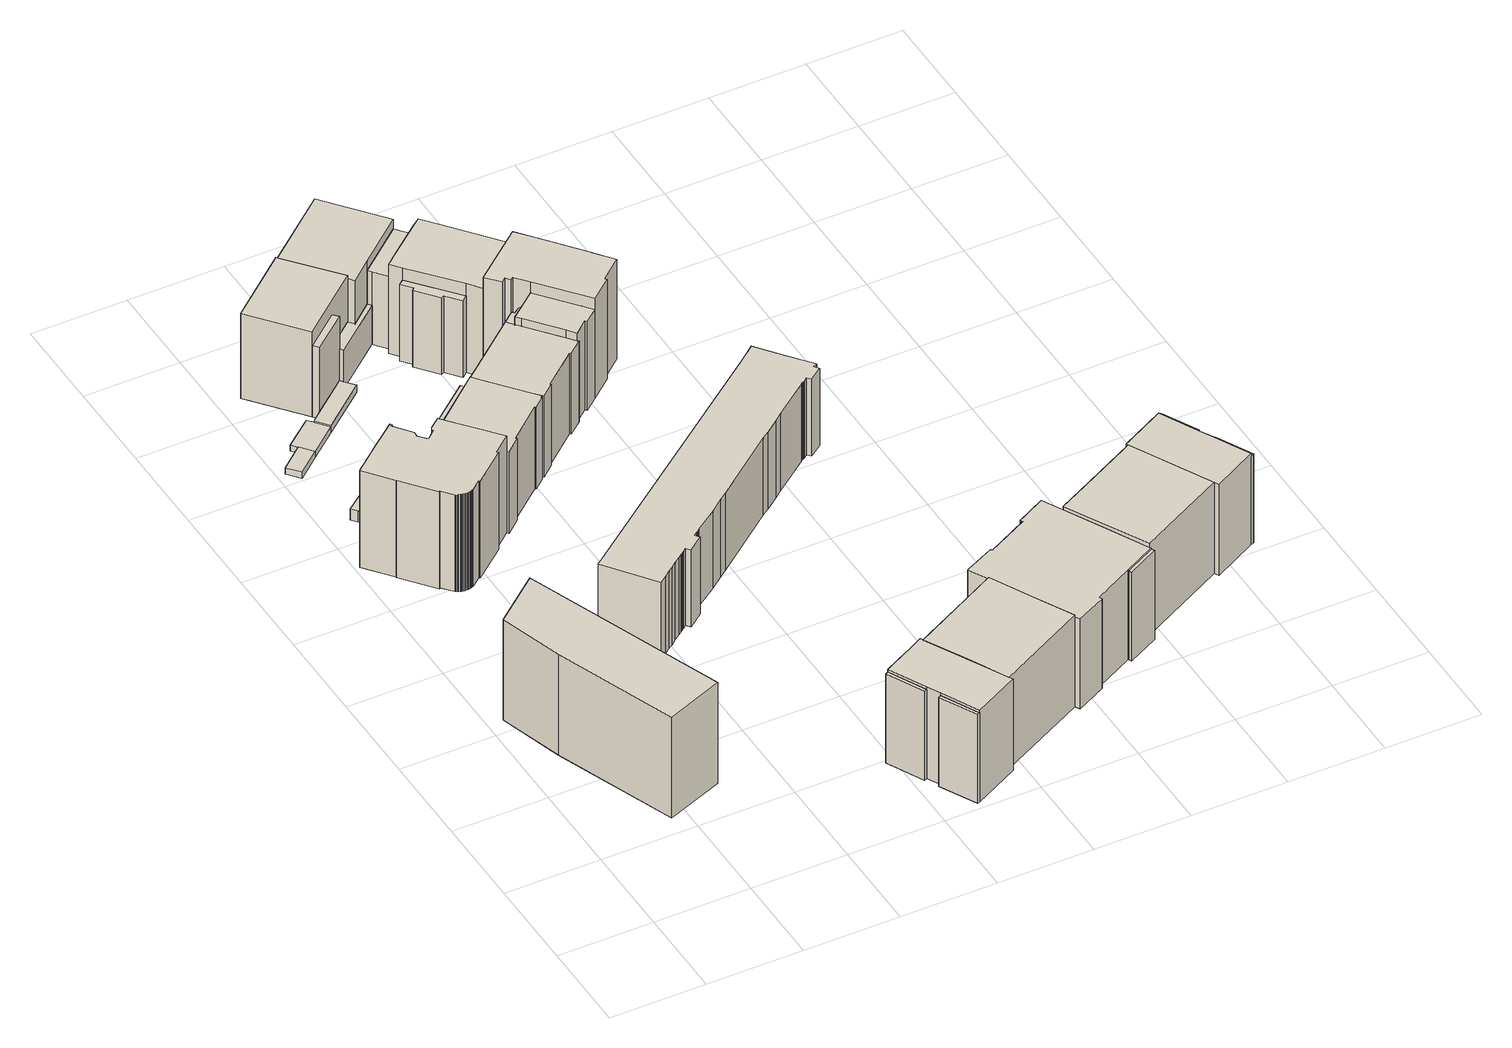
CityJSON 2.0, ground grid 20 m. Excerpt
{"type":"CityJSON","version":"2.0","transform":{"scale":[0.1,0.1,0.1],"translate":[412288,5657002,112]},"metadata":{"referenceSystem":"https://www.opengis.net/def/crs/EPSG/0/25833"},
"CityObjects":{
"building1":{"type":"Building","attributes":{"name":"Landespolizeipräsidium","Dachtyp_tdc":"tdcPolyFlatRoof","Gemeindeschluessel":14612000,"Dachneigung":0,"QualitaetDacherkennung":48,"Geometrietyp2DReferenz":"3000","measuredHeight":23.71,"function":"31001_3071","roofType":"1000"},"geometry":[{"type":"Solid","lod":"1","boundaries":[[[[0,1,2,3,4]],[[5,6,7,8,9]],[[4,6,5,0]],[[3,7,6,4]],[[2,8,7,3]],[[1,9,8,2]],[[0,5,9,1]]]]}]},
"building2":{"type":"Building","attributes":{"Dachtyp_tdc":"tdcPolyFlatRoof","Gemeindeschluessel":14612000,"Dachneigung":0,"QualitaetDacherkennung":68,"Geometrietyp2DReferenz":"3000","measuredHeight":2.59,"function":"31001_9998","roofType":"1000"},"geometry":[{"type":"Solid","lod":"1","boundaries":[[[[10,11,12,13,14,15]],[[16,17,18,19,20,21]],[[15,17,16,10]],[[14,18,17,15]],[[13,19,18,14]],[[12,20,19,13]],[[11,21,20,12]],[[10,16,21,11]]]]}]},
"building3":{"type":"Building","attributes":{"Dachtyp_tdc":"tdcPolyFlatRoof","Gemeindeschluessel":14612000,"Dachneigung":0,"QualitaetDacherkennung":41,"Geometrietyp2DReferenz":"3000","measuredHeight":22.86,"function":"31001_9998","roofType":"1000"},"geometry":[{"type":"Solid","lod":"1","boundaries":[[[[22,23,24,25,26,27,28,29,30,31,32,33,34,35,36,37,38,39,40,41,42,43,44,45,46,47,48,49,50,51,52,53,54,55,56,57,58,59,60,61,62]],[[63,64,65,66,67,68,69,70,71,72,73,74,75,76,77,78,79,80,81,82,83,84,85,86,87,88,89,90,91,92,93,94,95,96,97,98,99,100,101,102,103]],[[62,64,63,22]],[[61,65,64,62]],[[60,66,65,61]],[[59,67,66,60]],[[58,68,67,59]],[[57,69,68,58]],[[56,70,69,57]],[[55,71,70,56]],[[54,72,71,55]],[[53,73,72,54]],[[52,74,73,53]],[[51,75,74,52]],[[50,76,75,51]],[[49,77,76,50]],[[48,78,77,49]],[[47,79,78,48]],[[46,80,79,47]],[[45,81,80,46]],[[44,82,81,45]],[[43,83,82,44]],[[42,84,83,43]],[[41,85,84,42]],[[40,86,85,41]],[[39,87,86,40]],[[38,88,87,39]],[[37,89,88,38]],[[36,90,89,37]],[[35,91,90,36]],[[34,92,91,35]],[[33,93,92,34]],[[32,94,93,33]],[[31,95,94,32]],[[30,96,95,31]],[[29,97,96,30]],[[28,98,97,29]],[[27,99,98,28]],[[26,100,99,27]],[[25,101,100,26]],[[24,102,101,25]],[[23,103,102,24]],[[22,63,103,23]]]]}]},
"building4":{"type":"Building","attributes":{"Gemeindeschluessel":14612000,"Geometrietyp2DReferenz":"3000","function":"31001_9998","roofType":"9999"},"children":["building4-1","building4-2","building4-3","building4-4"]},
"building4-1":{"type":"BuildingPart","attributes":{"Dachtyp_tdc":"tdcFreeFormRoof","Dachneigung":36.35,"QualitaetDacherkennung":16,"Geometrietyp2DReferenz":"3000","measuredHeight":2.12,"roofType":"5000"},"parents":["building4"],"geometry":[{"type":"Solid","lod":"1","boundaries":[[[[104,105,106,107]],[[108,109,110,111]],[[107,109,108,104]],[[106,110,109,107]],[[105,111,110,106]],[[104,108,111,105]]]]}]},
"building4-2":{"type":"BuildingPart","attributes":{"Dachtyp_tdc":"tdcFreeFormRoof","Dachneigung":33.64,"QualitaetDacherkennung":14,"Geometrietyp2DReferenz":"3000","measuredHeight":2.24,"roofType":"5000"},"parents":["building4"],"geometry":[{"type":"Solid","lod":"1","boundaries":[[[[112,113,114,115,116,117]],[[118,119,120,121,122,123]],[[117,119,118,112]],[[116,120,119,117]],[[115,121,120,116]],[[114,122,121,115]],[[113,123,122,114]],[[112,118,123,113]]]]}]},
"building4-3":{"type":"BuildingPart","attributes":{"Dachtyp_tdc":"tdcFreeFormRoof","Dachneigung":41.07,"QualitaetDacherkennung":1,"Geometrietyp2DReferenz":"3000","measuredHeight":14.2,"roofType":"5000"},"parents":["building4"],"geometry":[{"type":"Solid","lod":"1","boundaries":[[[[124,125,126,127,128,129,130]],[[123,122,131,132,133,134,135]],[[130,122,123,124]],[[129,131,122,130]],[[128,132,131,129]],[[127,133,132,128]],[[126,134,133,127]],[[125,135,134,126]],[[124,123,135,125]]]]}]},
"building4-4":{"type":"BuildingPart","attributes":{"Dachtyp_tdc":"tdcFreeFormRoof","Dachneigung":30.97,"QualitaetDacherkennung":17,"Geometrietyp2DReferenz":"3000","measuredHeight":2.11,"roofType":"5000"},"parents":["building4"],"geometry":[{"type":"Solid","lod":"1","boundaries":[[[[136,137,138,139,140,141]],[[108,111,142,143,120,119]],[[141,111,108,136]],[[140,142,111,141]],[[139,143,142,140]],[[138,120,143,139]],[[137,119,120,138]],[[136,108,119,137]]]]}]},
"building5":{"type":"Building","attributes":{"Gemeindeschluessel":14612000,"Geometrietyp2DReferenz":"3000","function":"31001_9998","roofType":"9999"},"children":["building5-1","building5-2"]},
"building5-1":{"type":"BuildingPart","attributes":{"Dachtyp_tdc":"tdcGableRoof","Dachneigung":10.01,"QualitaetDacherkennung":44,"Geometrietyp2DReferenz":"3000","measuredHeight":21.44,"roofType":"3100"},"parents":["building5"],"geometry":[{"type":"Solid","lod":"1","boundaries":[[[[144,145,146,147]],[[148,149,150,151]],[[147,149,148,144]],[[146,150,149,147]],[[145,151,150,146]],[[144,148,151,145]]]]}]},
"building5-2":{"type":"BuildingPart","attributes":{"Dachtyp_tdc":"tdcPolyFlatRoof","Dachneigung":0,"QualitaetDacherkennung":32,"Geometrietyp2DReferenz":"3000","measuredHeight":16.95,"roofType":"1000"},"parents":["building5"],"geometry":[{"type":"Solid","lod":"1","boundaries":[[[[152,153,154,155]],[[156,157,151,158]],[[155,157,156,152]],[[154,151,157,155]],[[153,158,151,154]],[[152,156,158,153]]]]}]},
"building6":{"type":"Building","attributes":{"Gemeindeschluessel":14612000,"Geometrietyp2DReferenz":"3000","function":"31001_9998","roofType":"9999"},"children":["building6-1","building6-2"]},
"building6-1":{"type":"BuildingPart","attributes":{"Dachtyp_tdc":"tdcCutGableRoof","Dachneigung":0.228,"QualitaetDacherkennung":59,"Geometrietyp2DReferenz":"3000","measuredHeight":22.43,"roofType":"9999"},"parents":["building6"],"geometry":[{"type":"Solid","lod":"1","boundaries":[[[[159,160,161,162,163,164,165,166,167,168,169,170,171,172,173,174,175,176]],[[177,178,179,180,181,182,183,184,185,186,187,188,189,190,191,192,193,194]],[[176,178,177,159]],[[175,179,178,176]],[[174,180,179,175]],[[173,181,180,174]],[[172,182,181,173]],[[171,183,182,172]],[[170,184,183,171]],[[169,185,184,170]],[[168,186,185,169]],[[167,187,186,168]],[[166,188,187,167]],[[165,189,188,166]],[[164,190,189,165]],[[163,191,190,164]],[[162,192,191,163]],[[161,193,192,162]],[[160,194,193,161]],[[159,177,194,160]]]]}]},
"building6-2":{"type":"BuildingPart","attributes":{"Dachtyp_tdc":"tdcFreeFormRoof","Dachneigung":81.15,"QualitaetDacherkennung":18,"Geometrietyp2DReferenz":"3000","measuredHeight":20.55,"roofType":"5000"},"parents":["building6"],"geometry":[{"type":"Solid","lod":"1","boundaries":[[[[195,196,197,198]],[[190,199,200,191]],[[198,199,190,195]],[[197,200,199,198]],[[196,191,200,197]],[[195,190,191,196]]]]}]},
"building7":{"type":"Building","attributes":{"Gemeindeschluessel":14612000,"Geometrietyp2DReferenz":"3000","function":"31001_9998","roofType":"9999"},"children":["building7-1","building7-2"]},
"building7-1":{"type":"BuildingPart","attributes":{"Dachtyp_tdc":"tdcFreeFormRoof","Dachneigung":81.44,"QualitaetDacherkennung":24,"Geometrietyp2DReferenz":"3000","measuredHeight":19.97,"roofType":"5000"},"parents":["building7"],"geometry":[{"type":"MultiSurface","lod":"1","boundaries":[[[201,202,203,204,205,204,206,207]],[[208,209,210,211,212,211,213,214]],[[207,209,208,201]],[[206,210,209,207]],[[204,211,210,206]],[[205,212,211,204]],[[203,213,211,204]],[[202,214,213,203]],[[201,208,214,202]]]}]},
"building7-2":{"type":"BuildingPart","attributes":{"Dachtyp_tdc":"tdcCutGableRoof","Dachneigung":4.18,"QualitaetDacherkennung":45,"Geometrietyp2DReferenz":"3000","measuredHeight":22.36,"roofType":"9999"},"parents":["building7"],"geometry":[{"type":"Solid","lod":"1","boundaries":[[[[215,216,217,218,219,220,221,222,223,224,225,226,227,228,229,230,231]],[[232,233,234,235,236,237,238,239,177,240,241,192,213,212,242,243,244]],[[231,233,232,215]],[[230,234,233,231]],[[229,235,234,230]],[[228,236,235,229]],[[227,237,236,228]],[[226,238,237,227]],[[225,239,238,226]],[[224,177,239,225]],[[223,240,177,224]],[[222,241,240,223]],[[221,192,241,222]],[[220,213,192,221]],[[219,212,213,220]],[[218,242,212,219]],[[217,243,242,218]],[[216,244,243,217]],[[215,232,244,216]]]]}]},
"building8":{"type":"Building","attributes":{"Gemeindeschluessel":14612000,"Geometrietyp2DReferenz":"3000","function":"31001_9998","roofType":"9999"},"children":["building8-1","building8-2"]},
"building8-1":{"type":"BuildingPart","attributes":{"Dachtyp_tdc":"tdcPolyFlatRoof","Dachneigung":0,"QualitaetDacherkennung":64,"Geometrietyp2DReferenz":"3000","measuredHeight":17.24,"roofType":"1000"},"parents":["building8"],"geometry":[{"type":"Solid","lod":"1","boundaries":[[[[245,246,247,248,249]],[[250,251,252,253,254]],[[249,251,250,245]],[[248,252,251,249]],[[247,253,252,248]],[[246,254,253,247]],[[245,250,254,246]]]]}]},
"building8-2":{"type":"BuildingPart","attributes":{"Dachtyp_tdc":"tdcGableRoof","Dachneigung":29.16,"QualitaetDacherkennung":16,"Geometrietyp2DReferenz":"3000","measuredHeight":22.48,"roofType":"3100"},"parents":["building8"],"geometry":[{"type":"Solid","lod":"1","boundaries":[[[[255,256,257,258,259,260]],[[261,253,252,262,263,264]],[[260,253,261,255]],[[259,252,253,260]],[[258,262,252,259]],[[257,263,262,258]],[[256,264,263,257]],[[255,261,264,256]]]]}]},
"building9":{"type":"Building","attributes":{"name":"Sächsisches Staatsministerium des Innern","Dachtyp_tdc":"tdcHipAndGableRoof","Gemeindeschluessel":14612000,"Dachneigung":36.88,"QualitaetDacherkennung":78,"Geometrietyp2DReferenz":"3000","measuredHeight":21.02,"function":"31001_3010","roofType":"5000"},"geometry":[{"type":"Solid","lod":"1","boundaries":[[[[265,266,267,268,269,270,271,272,273,274,275,276,277,278,279,280,281,282,283,284,285,286,287,288,289,290,291,292,293,294,295,296,297,298,299,300,301,302,303,304,305]],[[306,307,308,309,310,311,312,313,314,315,316,317,318,319,320,321,322,323,324,325,326,327,328,329,330,331,332,333,334,335,336,337,338,339,340,341,342,343,344,345,346]],[[305,307,306,265]],[[304,308,307,305]],[[303,309,308,304]],[[302,310,309,303]],[[301,311,310,302]],[[300,312,311,301]],[[299,313,312,300]],[[298,314,313,299]],[[297,315,314,298]],[[296,316,315,297]],[[295,317,316,296]],[[294,318,317,295]],[[293,319,318,294]],[[292,320,319,293]],[[291,321,320,292]],[[290,322,321,291]],[[289,323,322,290]],[[288,324,323,289]],[[287,325,324,288]],[[286,326,325,287]],[[285,327,326,286]],[[284,328,327,285]],[[283,329,328,284]],[[282,330,329,283]],[[281,331,330,282]],[[280,332,331,281]],[[279,333,332,280]],[[278,334,333,279]],[[277,335,334,278]],[[276,336,335,277]],[[275,337,336,276]],[[274,338,337,275]],[[273,339,338,274]],[[272,340,339,273]],[[271,341,340,272]],[[270,342,341,271]],[[269,343,342,270]],[[268,344,343,269]],[[267,345,344,268]],[[266,346,345,267]],[[265,306,346,266]]]]}]},
"building10":{"type":"Building","attributes":{"Gemeindeschluessel":14612000,"Geometrietyp2DReferenz":"3000","function":"31001_9998","roofType":"9999"},"children":["building10-1","building10-2","building10-3"]},
"building10-1":{"type":"BuildingPart","attributes":{"Dachtyp_tdc":"tdcFreeFormRoof","Dachneigung":81.52,"QualitaetDacherkennung":24,"Geometrietyp2DReferenz":"3000","measuredHeight":22.9,"roofType":"5000"},"parents":["building10"],"geometry":[{"type":"Solid","lod":"1","boundaries":[[[[347,348,349,350,351,352,353,354,355]],[[356,357,358,359,360,361,362,363,364]],[[355,357,356,347]],[[354,358,357,355]],[[353,359,358,354]],[[352,360,359,353]],[[351,361,360,352]],[[350,362,361,351]],[[349,363,362,350]],[[348,364,363,349]],[[347,356,364,348]]]]}]},
"building10-2":{"type":"BuildingPart","attributes":{"Dachtyp_tdc":"tdcCutGableRoof","Dachneigung":2.08,"QualitaetDacherkennung":53,"Geometrietyp2DReferenz":"3000","measuredHeight":23.31,"roofType":"9999"},"parents":["building10"],"geometry":[{"type":"Solid","lod":"1","boundaries":[[[[365,366,367,368,369,370,371,372,373,374,375,376,377]],[[378,379,380,381,382,383,363,362,361,384,385,386,387]],[[377,379,378,365]],[[376,380,379,377]],[[375,381,380,376]],[[374,382,381,375]],[[373,383,382,374]],[[372,363,383,373]],[[371,362,363,372]],[[370,361,362,371]],[[369,384,361,370]],[[368,385,384,369]],[[367,386,385,368]],[[366,387,386,367]],[[365,378,387,366]]]]}]},
"building10-3":{"type":"BuildingPart","attributes":{"Dachtyp_tdc":"tdcFreeFormRoof","Dachneigung":29.88,"QualitaetDacherkennung":4,"Geometrietyp2DReferenz":"3000","measuredHeight":17.89,"roofType":"5000"},"parents":["building10"],"geometry":[{"type":"Solid","lod":"1","boundaries":[[[[388,389,390,391,392,393,394,395]],[[396,397,398,399,380,400,379,401]],[[395,397,396,388]],[[394,398,397,395]],[[393,399,398,394]],[[392,380,399,393]],[[391,400,380,392]],[[390,379,400,391]],[[389,401,379,390]],[[388,396,401,389]]]]}]},
"building11":{"type":"Building","attributes":{"Gemeindeschluessel":14612000,"Geometrietyp2DReferenz":"3000","function":"31001_9998","roofType":"9999"},"children":["building11-1","building11-2","building11-3","building11-4"]},
"building11-1":{"type":"BuildingPart","attributes":{"Dachtyp_tdc":"tdcPolyFlatRoof","Dachneigung":0,"QualitaetDacherkennung":51,"Geometrietyp2DReferenz":"3000","measuredHeight":23.57,"roofType":"1000"},"parents":["building11"],"geometry":[{"type":"Solid","lod":"1","boundaries":[[[[402,403,404,405,406,407,408,409,410,411,412,413,414,415]],[[416,417,418,419,420,421,422,423,424,425,426,427,428,429]],[[415,417,416,402]],[[414,418,417,415]],[[413,419,418,414]],[[412,420,419,413]],[[411,421,420,412]],[[410,422,421,411]],[[409,423,422,410]],[[408,424,423,409]],[[407,425,424,408]],[[406,426,425,407]],[[405,427,426,406]],[[404,428,427,405]],[[403,429,428,404]],[[402,416,429,403]]]]}]},
"building11-2":{"type":"BuildingPart","attributes":{"Dachtyp_tdc":"tdcFreeFormRoof","Dachneigung":81.09,"QualitaetDacherkennung":13,"Geometrietyp2DReferenz":"3000","measuredHeight":23.61,"roofType":"5000"},"parents":["building11"],"geometry":[{"type":"Solid","lod":"1","boundaries":[[[[430,431,432,433]],[[429,434,435,416]],[[433,434,429,430]],[[432,435,434,433]],[[431,416,435,432]],[[430,429,416,431]]]]}]},
"building11-3":{"type":"BuildingPart","attributes":{"Dachtyp_tdc":"tdcFreeFormRoof","Dachneigung":70.88,"QualitaetDacherkennung":20,"Geometrietyp2DReferenz":"3000","measuredHeight":20.95,"roofType":"5000"},"parents":["building11"],"geometry":[{"type":"Solid","lod":"1","boundaries":[[[[436,437,438,439,440,441,442,443]],[[444,445,446,447,448,449,450,451]],[[443,445,444,436]],[[442,446,445,443]],[[441,447,446,442]],[[440,448,447,441]],[[439,449,448,440]],[[438,450,449,439]],[[437,451,450,438]],[[436,444,451,437]]]]}]},
"building11-4":{"type":"BuildingPart","attributes":{"Dachtyp_tdc":"tdcCutGableRoof","Dachneigung":0.792,"QualitaetDacherkennung":64,"Geometrietyp2DReferenz":"3000","measuredHeight":23.67,"roofType":"9999"},"parents":["building11"],"geometry":[{"type":"Solid","lod":"1","boundaries":[[[[452,453,454,455,456,457,458,459,460,461,462]],[[421,463,464,465,466,467,450,449,422,468,469]],[[462,463,421,452]],[[461,464,463,462]],[[460,465,464,461]],[[459,466,465,460]],[[458,467,466,459]],[[457,450,467,458]],[[456,449,450,457]],[[455,422,449,456]],[[454,468,422,455]],[[453,469,468,454]],[[452,421,469,453]]]]}]},
"building12":{"type":"Building","attributes":{"name":"Sächsisches Staatsministerium für Wissenschaft und Kunst","Gemeindeschluessel":14612000,"Geometrietyp2DReferenz":"3000","function":"31001_3010","roofType":"9999"},"children":["building12-1","building12-2","building12-3","building12-4","building12-5","building12-6","building12-7","building12-8","building12-9","building12-10","building12-11"]},
"building12-1":{"type":"BuildingPart","attributes":{"Dachtyp_tdc":"tdcGableRoof","Dachneigung":10.05,"QualitaetDacherkennung":56,"Geometrietyp2DReferenz":"3000","measuredHeight":22.48,"roofType":"3100"},"parents":["building12"],"geometry":[{"type":"Solid","lod":"1","boundaries":[[[[470,471,472,473,474,475,476,477,478,479,480,481,482,483,484,485,486,487]],[[488,489,490,491,492,493,494,495,496,497,498,499,500,501,502,503,504,505]],[[487,489,488,470]],[[486,490,489,487]],[[485,491,490,486]],[[484,492,491,485]],[[483,493,492,484]],[[482,494,493,483]],[[481,495,494,482]],[[480,496,495,481]],[[479,497,496,480]],[[478,498,497,479]],[[477,499,498,478]],[[476,500,499,477]],[[475,501,500,476]],[[474,502,501,475]],[[473,503,502,474]],[[472,504,503,473]],[[471,505,504,472]],[[470,488,505,471]]]]}]},
"building12-2":{"type":"BuildingPart","attributes":{"Dachtyp_tdc":"tdcGableRoof","Dachneigung":10.01,"QualitaetDacherkennung":70,"Geometrietyp2DReferenz":"3000","measuredHeight":22.45,"roofType":"3100"},"parents":["building12"],"geometry":[{"type":"Solid","lod":"1","boundaries":[[[[506,507,508,509,510,511,512,513,514]],[[515,516,517,518,519,505,520,503,502]],[[514,516,515,506]],[[513,517,516,514]],[[512,518,517,513]],[[511,519,518,512]],[[510,505,519,511]],[[509,520,505,510]],[[508,503,520,509]],[[507,502,503,508]],[[506,515,502,507]]]]}]},
"building12-3":{"type":"BuildingPart","attributes":{"Dachtyp_tdc":"tdcFreeFormRoof","Dachneigung":45.56,"QualitaetDacherkennung":24,"Geometrietyp2DReferenz":"3000","measuredHeight":21.13,"roofType":"5000"},"parents":["building12"],"geometry":[{"type":"Solid","lod":"1","boundaries":[[[[521,522,523,524]],[[525,526,527,528]],[[524,526,525,521]],[[523,527,526,524]],[[522,528,527,523]],[[521,525,528,522]]]]}]},
"building12-4":{"type":"BuildingPart","attributes":{"Dachtyp_tdc":"tdcFreeFormRoof","Dachneigung":44.05,"QualitaetDacherkennung":21,"Geometrietyp2DReferenz":"3000","measuredHeight":21.15,"roofType":"5000"},"parents":["building12"],"geometry":[{"type":"Solid","lod":"1","boundaries":[[[[529,530,531,532]],[[533,534,535,536]],[[532,534,533,529]],[[531,535,534,532]],[[530,536,535,531]],[[529,533,536,530]]]]}]},
"building12-5":{"type":"BuildingPart","attributes":{"Dachtyp_tdc":"tdcHipAndGableRoof","Dachneigung":10.04,"QualitaetDacherkennung":52,"Geometrietyp2DReferenz":"3000","measuredHeight":22.48,"roofType":"5000"},"parents":["building12"],"geometry":[{"type":"Solid","lod":"1","boundaries":[[[[537,538,539,540,541,542,543,544,506,514,513]],[[545,517,516,515,546,525,528,535,534,547,548]],[[513,517,545,537]],[[514,516,517,513]],[[506,515,516,514]],[[544,546,515,506]],[[543,525,546,544]],[[542,528,525,543]],[[541,535,528,542]],[[540,534,535,541]],[[539,547,534,540]],[[538,548,547,539]],[[537,545,548,538]]]]}]},
"building12-6":{"type":"BuildingPart","attributes":{"Dachtyp_tdc":"tdcFreeFormRoof","Dachneigung":40.74,"QualitaetDacherkennung":33,"Geometrietyp2DReferenz":"3000","measuredHeight":21.08,"roofType":"5000"},"parents":["building12"],"geometry":[{"type":"Solid","lod":"1","boundaries":[[[[549,550,551,552]],[[553,554,555,556]],[[552,554,553,549]],[[551,555,554,552]],[[550,556,555,551]],[[549,553,556,550]]]]}]},
"building12-7":{"type":"BuildingPart","attributes":{"Dachtyp_tdc":"tdcFreeFormRoof","Dachneigung":37.16,"QualitaetDacherkennung":34,"Geometrietyp2DReferenz":"3000","measuredHeight":21.09,"roofType":"5000"},"parents":["building12"],"geometry":[{"type":"Solid","lod":"1","boundaries":[[[[557,558,559,560,561]],[[562,563,564,565,566]],[[561,563,562,557]],[[560,564,563,561]],[[559,565,564,560]],[[558,566,565,559]],[[557,562,566,558]]]]}]},
"building12-8":{"type":"BuildingPart","attributes":{"Dachtyp_tdc":"tdcHipAndGableRoof","Dachneigung":10.09,"QualitaetDacherkennung":54,"Geometrietyp2DReferenz":"3000","measuredHeight":22.41,"roofType":"5000"},"parents":["building12"],"geometry":[{"type":"Solid","lod":"1","boundaries":[[[[567,568,569,570,571,572,573,574,575]],[[576,577,578,553,556,565,564,579,580]],[[575,576,580,567]],[[574,577,576,575]],[[573,578,577,574]],[[572,553,578,573]],[[571,556,553,572]],[[570,565,556,571]],[[569,564,565,570]],[[568,579,564,569]],[[567,580,579,568]]]]}]},
"building12-9":{"type":"BuildingPart","attributes":{"Dachtyp_tdc":"tdcGableRoof","Dachneigung":10,"QualitaetDacherkennung":72,"Geometrietyp2DReferenz":"3000","measuredHeight":22.41,"roofType":"3100"},"parents":["building12"],"geometry":[{"type":"Solid","lod":"1","boundaries":[[[[581,582,583,584,585]],[[580,586,587,588,577]],[[584,586,580,585]],[[583,587,586,584]],[[582,588,587,583]],[[581,577,588,582]],[[585,580,577,581]]]]}]},
"building12-10":{"type":"BuildingPart","attributes":{"Dachtyp_tdc":"tdcPolyFlatRoof","Dachneigung":0,"QualitaetDacherkennung":27,"Geometrietyp2DReferenz":"3000","measuredHeight":21,"roofType":"1000"},"parents":["building12"],"geometry":[{"type":"Solid","lod":"1","boundaries":[[[[589,590,591,592]],[[497,593,594,498]],[[592,593,497,589]],[[591,594,593,592]],[[590,498,594,591]],[[589,497,498,590]]]]}]},
"building12-11":{"type":"BuildingPart","attributes":{"Dachtyp_tdc":"tdcFreeFormRoof","Dachneigung":77.67,"QualitaetDacherkennung":35,"Geometrietyp2DReferenz":"3000","measuredHeight":22.36,"roofType":"5000"},"parents":["building12"],"geometry":[{"type":"Solid","lod":"1","boundaries":[[[[595,596,597,598,599,600,601]],[[602,587,586,496,603,494,604]],[[601,587,602,595]],[[600,586,587,601]],[[599,496,586,600]],[[598,603,496,599]],[[597,494,603,598]],[[596,604,494,597]],[[595,602,604,596]]]]}]}
},
"vertices":[
[283,278,257],[125,700,257],[27,620,257],[68,485,257],[163,231,257],[283,278,19],[163,231,19],[68,485,19],[27,620,19],[125,700,19],
[82,1214,45],[117,1245,45],[130,1265,45],[108,1293,45],[53,1250,45],[63,1238,45],[82,1214,19],[63,1238,19],[53,1250,19],[108,1293,19],[130,1265,19],[117,1245,19],
[105,1005,247],[124,982,247],[126,981,247],[128,980,247],[130,979,247],[133,978,247],[135,977,247],[137,977,247],[139,976,247],[142,976,247],[144,976,247],[147,976,247],[149,976,247],[152,977,247],[154,977,247],[156,978,247],[158,979,247],[160,980,247],[180,996,247],[182,994,247],[250,1049,247],[248,1052,247],[286,1084,247],[199,1187,247],[177,1169,247],[174,1163,247],[176,1161,247],[157,1144,247],[142,1161,247],[143,1172,247],[115,1208,247],[118,1210,247],[115,1214,247],[95,1198,247],[62,1172,247],[45,1158,247],[7,1127,247],[5,1125,247],[50,1069,247],[49,1068,247],[103,1002,247],[105,1005,18],[103,1002,18],[49,1068,18],[50,1069,18],[5,1125,18],[7,1127,18],[45,1158,18],[62,1172,18],[95,1198,18],[115,1214,18],[118,1210,18],[115,1208,18],[143,1172,18],[142,1161,18],[157,1144,18],[176,1161,18],[174,1163,18],[177,1169,18],[199,1187,18],[286,1084,18],[248,1052,18],[250,1049,18],[182,994,18],[180,996,18],[160,980,18],[158,979,18],[156,978,18],[154,977,18],[152,977,18],[149,976,18],[147,976,18],[144,976,18],[142,976,18],[139,976,18],[137,977,18],[135,977,18],[133,978,18],[130,979,18],[128,980,18],[126,981,18],[124,982,18],
[83,1438,31],[62,1464,31],[13,1423,31],[34,1398,31],[83,1438,16],[34,1398,16],[13,1423,16],[62,1464,16],
[237,1565,33],[221,1584,33],[216,1591,33],[143,1531,33],[121,1513,33],[142,1487,33],[237,1565,16],[142,1487,16],[121,1513,16],[143,1531,16],[216,1591,16],[221,1584,16],
[221,1584,107],[327,1672,107],[321,1679,107],[275,1640,107],[266,1652,107],[206,1603,107],[216,1591,107],[206,1603,16],[266,1652,16],[275,1640,16],[321,1679,16],[327,1672,16],
[83,1438,30],[142,1487,30],[121,1513,30],[111,1524,30],[52,1476,30],[62,1464,30],[52,1476,16],[111,1524,16],
[45,1651,216],[134,1543,216],[266,1652,216],[176,1759,216],[45,1651,15],[176,1759,15],[266,1652,15],[134,1543,15],
[216,1591,184],[206,1603,184],[134,1543,184],[143,1531,184],[216,1591,15],[143,1531,15],[206,1603,15],
[417,1192,210],[403,1209,210],[341,1284,210],[328,1301,210],[309,1285,210],[230,1218,210],[197,1190,210],[199,1187,210],[210,1175,210],[273,1100,210],[286,1084,210],[289,1081,210],[320,1107,210],[318,1110,210],[390,1170,210],[392,1168,210],[415,1187,210],[413,1188,210],[417,1192,17],[413,1188,17],[415,1187,17],[392,1168,17],[390,1170,17],[318,1110,17],[320,1107,17],[289,1081,17],[286,1084,17],[273,1100,17],[210,1175,17],[199,1187,17],[197,1190,17],[230,1218,17],[309,1285,17],[328,1301,17],[341,1284,17],[403,1209,17],
[230,1218,206],[309,1285,206],[303,1292,206],[223,1227,206],[223,1227,17],[303,1292,17],
[343,1326,177],[346,1322,177],[349,1318,177],[445,1397,177],[451,1402,177],[441,1402,177],[435,1402,177],[343,1326,17],[435,1402,17],[441,1402,17],[445,1397,17],[451,1402,17],[349,1318,17],[346,1322,17],
[548,1300,208],[537,1314,208],[487,1375,208],[459,1409,208],[451,1402,208],[349,1318,208],[328,1301,208],[356,1267,208],[406,1206,208],[417,1192,208],[419,1194,208],[421,1191,208],[448,1214,208],[447,1216,208],[520,1277,208],[522,1274,208],[551,1298,208],[548,1300,17],[551,1298,17],[522,1274,17],[520,1277,17],[447,1216,17],[448,1214,17],[421,1191,17],[419,1194,17],[406,1206,17],[356,1267,17],[459,1409,17],[487,1375,17],[537,1314,17],
[351,1643,186],[450,1723,186],[419,1760,186],[321,1679,186],[327,1672,186],[351,1643,14],[327,1672,14],[321,1679,14],[419,1760,14],[450,1723,14],
[321,1879,209],[176,1759,209],[266,1652,209],[275,1640,209],[321,1679,209],[419,1760,209],[321,1879,14],[275,1640,14],[266,1652,14],[176,1759,14],
[803,1135,190],[792,1126,190],[305,757,190],[291,747,190],[367,646,190],[382,657,190],[395,667,190],[404,673,190],[416,683,190],[429,693,190],[436,698,190],[439,700,190],[441,702,190],[444,703,190],[451,710,190],[458,701,190],[490,725,190],[483,734,190],[490,739,190],[493,741,190],[496,743,190],[498,745,190],[546,779,190],[573,800,190],[590,813,190],[724,916,190],[740,928,190],[768,949,190],[785,962,190],[858,1018,190],[861,1020,190],[864,1021,190],[867,1023,190],[874,1029,190],[881,1021,190],[908,1041,190],[901,1050,190],[909,1055,190],[868,1105,190],[829,1155,190],[814,1143,190],[803,1135,8],[814,1143,8],[829,1155,8],[868,1105,8],[909,1055,8],[901,1050,8],[908,1041,8],[881,1021,8],[874,1029,8],[867,1023,8],[864,1021,8],[861,1020,8],[858,1018,8],[785,962,8],[768,949,8],[740,928,8],[724,916,8],[590,813,8],[573,800,8],[546,779,8],[498,745,8],[496,743,8],[493,741,8],[490,739,8],[483,734,8],[490,725,8],[458,701,8],[451,710,8],[444,703,8],[441,702,8],[439,700,8],[436,698,8],[429,693,8],[416,683,8],[404,673,8],[395,667,8],[382,657,8],[367,646,8],[291,747,8],[305,757,8],[792,1126,8],
[403,1540,196],[427,1510,196],[439,1520,196],[358,1615,196],[358,1614,196],[348,1606,196],[366,1585,196],[361,1580,196],[397,1536,196],[403,1540,15],[397,1536,15],[361,1580,15],[366,1585,15],[348,1606,15],[358,1614,15],[358,1615,15],[439,1520,15],[427,1510,15],
[450,1723,225],[431,1708,225],[359,1650,225],[351,1643,225],[341,1635,225],[358,1614,225],[358,1615,225],[439,1520,225],[460,1494,225],[476,1508,225],[549,1567,225],[566,1581,225],[477,1690,225],[450,1723,15],[477,1690,15],[566,1581,15],[549,1567,15],[476,1508,15],[460,1494,15],[341,1635,15],[351,1643,15],[359,1650,15],[431,1708,15],
[484,1696,182],[479,1692,182],[477,1690,182],[542,1610,182],[566,1581,182],[568,1582,182],[543,1613,182],[547,1617,182],[484,1696,15],[547,1617,15],[543,1613,15],[568,1582,15],[542,1610,15],[479,1692,15],
[666,1462,251],[599,1545,251],[568,1582,251],[460,1494,251],[484,1465,251],[493,1473,251],[501,1463,251],[507,1468,251],[529,1441,251],[609,1344,251],[654,1381,251],[651,1385,251],[697,1423,251],[665,1462,251],[666,1462,16],[665,1462,16],[697,1423,16],[651,1385,16],[654,1381,16],[609,1344,16],[529,1441,16],[507,1468,16],[501,1463,16],[493,1473,16],[484,1465,16],[460,1494,16],[568,1582,16],[599,1545,16],
[599,1545,235],[666,1462,235],[674,1469,235],[606,1551,235],[606,1551,16],[674,1469,16],
[459,1409,207],[463,1404,207],[471,1394,207],[514,1429,207],[509,1434,207],[500,1434,207],[487,1424,207],[483,1429,207],[459,1409,16],[483,1429,16],[487,1424,16],[500,1434,16],[509,1434,16],[514,1429,16],[471,1394,16],[463,1404,16],
[609,1344,226],[592,1364,226],[538,1431,226],[529,1441,226],[514,1429,226],[471,1394,226],[480,1384,226],[535,1317,226],[548,1300,226],[577,1324,226],[580,1320,226],[580,1320,16],[577,1324,16],[548,1300,16],[535,1317,16],[480,1384,16],[538,1431,16],[592,1364,16],
[848,368,232],[869,327,232],[913,242,232],[955,159,232],[955,158,232],[961,148,232],[1023,180,232],[1020,186,232],[1104,229,232],[1170,263,232],[1166,269,232],[1124,351,232],[1059,477,232],[998,445,232],[999,443,232],[1001,440,232],[913,395,232],[912,399,232],[848,368,20],[912,399,20],[913,395,20],[1001,440,20],[999,443,20],[998,445,20],[1059,477,20],[1124,351,20],[1166,269,20],[1170,263,20],[1104,229,20],[1020,186,20],[1023,180,20],[961,148,20],[955,158,20],[955,159,20],[913,242,20],[869,327,20],
[767,61,236],[955,158,236],[955,159,236],[912,242,236],[869,327,236],[827,305,236],[699,238,236],[680,228,236],[724,144,236],[767,61,20],[724,144,20],[680,228,20],[699,238,20],[827,305,20],[912,242,20],
[675,4,230],[636,81,230],[631,78,230],[670,2,230],[675,4,20],[670,2,20],[631,78,20],[636,81,20],
[578,182,230],[616,105,230],[622,108,230],[584,185,230],[578,182,20],[584,185,20],[622,108,20],[616,105,20],
[677,234,236],[644,216,236],[635,212,236],[584,185,236],[622,108,236],[636,81,236],[675,4,236],[771,53,236],[677,234,20],[771,53,20],[635,212,20],[644,216,20],
[1362,589,230],[1400,514,230],[1406,517,230],[1368,591,230],[1362,589,20],[1368,591,20],[1406,517,20],[1400,514,20],
[1424,484,230],[1422,487,230],[1416,484,230],[1455,408,230],[1461,411,230],[1424,484,20],[1461,411,20],[1455,408,20],[1416,484,20],[1422,487,20],
[1357,368,235],[1362,359,235],[1455,408,235],[1416,484,235],[1400,514,235],[1362,589,235],[1268,540,235],[1270,535,235],[1314,451,235],[1314,451,20],[1270,535,20],[1268,540,20],[1362,359,20],[1357,368,20],
[1270,535,236],[1133,464,236],[1084,439,236],[1171,272,236],[1357,368,236],[1171,272,20],[1084,439,20],[1133,464,20],
[1170,263,230],[1104,229,230],[1107,222,230],[1173,256,230],[1173,256,20],[1107,222,20],
[1066,473,224],[1064,479,224],[1059,477,224],[1062,471,224],[1166,269,224],[1171,272,224],[1084,439,224],[1066,473,20],[1062,471,20],[1064,479,20]
]}
